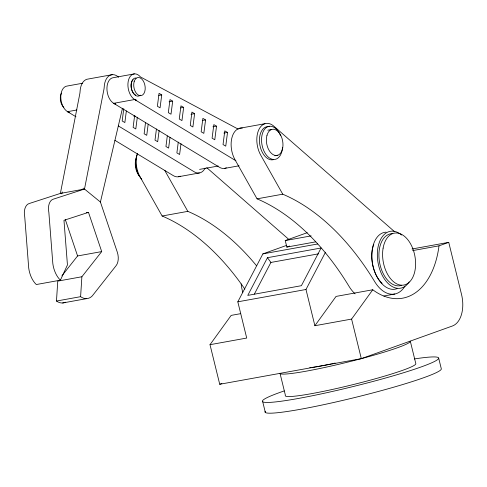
<?xml version="1.0" encoding="UTF-8"?>
<svg xmlns="http://www.w3.org/2000/svg" width="487" height="487" viewBox="0 0 487 487"><rect width="100%" height="100%" fill="white"/><g stroke="black" fill="none" stroke-linecap="round" stroke-linejoin="round"><path stroke-width="0.73" d="M65.55 302.196A20.679 12.601 79.7 0 1 56.474 301.045L57.758 281.121L81.883 276.756L101.704 251.59L88.482 212.356L86.29 212.752M56.474 301.045L80.599 296.68L81.883 276.756M145.503 122.681L144.128 133.797L146.739 135.325L148.176 124.215M123.765 108.668L122.176 120.995L124.861 122.56L126.358 110.933M134.631 115.663L133.115 127.375L135.8 128.939L137.316 117.203M156.443 128.952L155 140.14L157.685 141.711L159.133 130.492M161.739 94.88L160.065 107.828L157.38 106.263L159.048 93.346L161.739 94.88L158.841 95.403M167.303 135.983L165.939 146.526L168.624 148.091L170.012 137.364M172.696 101.132L171.004 114.214L168.319 112.643L170.006 99.598L172.696 101.132L169.08 101.789M178.279 142.107L176.884 152.906L179.606 154.495L181.006 143.665M183.654 107.39L181.949 120.593L179.265 119.029L180.963 105.856L183.654 107.39L180.762 107.913M194.611 113.641L192.889 126.979L190.271 125.451L191.921 112.107L194.611 113.641L190.995 114.299M205.569 119.899L203.828 133.359L201.149 131.794L202.878 118.365L205.569 119.899L202.677 120.423M216.526 126.157L214.773 139.745L212.088 138.18L213.842 124.617L216.526 126.157L212.91 126.809M227.52 132.434L225.749 146.149L223.028 144.56L224.799 130.875L227.52 132.434L223.904 133.085M88.482 212.356L63.974 220.313L67.443 264.94L60.418 280.171L36.3 284.536A20.679 12.601 79.7 0 1 28.709 268.008L24.734 216.837A11.767 7.171 79.7 0 1 29.019 203.596L60.376 193.418L79.777 93.906A13.447 8.194 79.7 0 0 80.075 91.404A16.808 10.245 79.7 0 1 88.214 79.022L112.333 74.657M80.599 296.68A20.679 12.601 79.7 0 0 92.268 295.919L116.113 265.652A11.767 7.171 79.7 0 0 117.288 252.114L100.413 202.044L122.48 108.248M412.032 248.991L448.74 242.349L461.524 294.41A26.888 16.394 79.7 0 1 452.356 326.016L361.317 358.657L219.728 384.267L210.007 344.693L246.714 338.051L237.82 301.818L262.877 253.891L286.38 245.466M267.473 257.69L247.767 295.39L301.392 285.692L321.097 247.993L267.473 257.69L270.906 262.444L254.366 294.087M448.74 242.349L439.012 245.838A83.545 50.922 79.7 0 1 372.762 289.771L351.596 319.076L314.888 325.718L305.988 289.485L325.48 252.211M210.007 344.693L231.173 315.381L240.718 313.658M314.888 325.718L336.054 296.413L372.762 289.771M61.91 275.855L77.585 255.955L101.704 251.59M315.722 241.856L286.843 247.079L285.248 240.572L307.218 232.695M286.843 247.079L289.68 246.063M219.728 384.267L221.865 383.506M82.516 83.259L67.328 86.01A13.447 8.194 79.7 0 0 60.857 98.739A13.447 8.194 79.7 0 0 69.598 112.503L67.523 111.675L76.922 109.971M134.449 73.866L113.471 77.664A13.447 8.194 79.7 0 0 107.006 90.393A13.447 8.194 79.7 0 0 115.742 104.157L113.666 103.323L134.643 99.531L136.719 100.359A13.447 8.194 79.7 0 1 128.136 81.816A13.447 8.194 79.7 0 1 140.475 76.952L238.246 129.165M133.888 116.387L135.337 116.125M239.245 128.349L264.94 123.704M267.789 130.199L271.509 129.53M60.376 193.418L84.501 189.053L100.413 202.044M199.609 169.379L218.231 166.012M274.845 155.773L277.827 155.231M178.425 176.757L199.402 172.958M224.574 168.411L239.038 165.793M137.462 153.368A20.168 12.291 79.7 0 0 140.079 176.872L162.134 216.003L187.83 211.358A258.007 157.271 79.7 0 1 256.351 265.537M242.319 128.057A20.168 12.291 79.7 0 0 231.775 138.314A20.168 12.291 79.7 0 0 234.996 159.699L257.051 198.836L282.746 194.185A258.007 157.271 79.7 0 1 374.71 281.663A33.609 20.491 79.7 0 0 405.056 286.009M285.248 240.572L311.163 235.885M262.877 253.891L317.707 243.975M270.906 262.444L318.571 253.824M62.628 302.981L86.753 298.616M412.58 250.622L439.012 245.838M237.82 301.818L305.988 289.485M383.835 296.005L394.847 294.014M134.643 99.531L235.909 160.753M113.666 103.323L219.473 167.297A16.808 10.245 79.7 0 0 226.37 167.802M118.359 125.932L194.301 171.85A16.808 10.245 79.7 0 0 205.124 168.094M67.523 111.675L75.96 116.777M114.908 140.323L173.329 175.643A16.808 10.245 79.7 0 0 180.22 176.154M394.227 231.392L274.242 126.523A20.168 12.291 79.7 0 0 258.859 129.621A20.168 12.291 79.7 0 0 260.691 155.055L282.746 194.185M206.75 167.662L289.022 239.574M187.83 211.358L165.775 172.221A20.168 12.291 79.7 0 1 164.843 170.413M65.325 219.576L77.585 255.955M438.684 358.134L441.325 368.872A90.752 7.281 -13.8 0 1 350.165 398.646A90.752 7.281 -13.8 0 1 265.269 411.308M351.596 319.076L361.317 358.657M280.049 373.48L285.388 395.207A67.224 5.394 -13.8 0 0 349.264 385.546A67.224 5.394 -13.8 0 0 415.807 363.606L410.291 341.156A67.224 5.394 -13.8 0 1 349.964 361.567A67.224 5.394 -13.8 0 1 280.226 373.724M262.718 401.757L265.354 412.495M335.166 363.065A42.686 3.421 -13.8 0 1 331.604 363.844M330.904 363.99A42.686 3.421 -13.8 0 1 315.576 366.9M314.912 367.003A42.686 3.421 -13.8 0 1 312.544 367.35M311.096 367.539A42.686 3.421 -13.8 0 1 309.769 367.691M414.303 358.956A90.752 7.281 -13.8 0 1 413.286 369.639A90.752 7.281 -13.8 0 1 290.532 399.815A90.752 7.281 -13.8 0 1 284.201 390.933M397.106 288.608A28.903 17.617 79.7 0 1 372.701 264.557A28.903 17.617 79.7 0 1 386.051 232.153M409.165 281.918A28.903 17.617 79.7 0 1 385.381 280.36A28.903 17.617 79.7 0 1 379.288 242.489A28.903 17.617 79.7 0 1 401.617 235.038M401.69 285.297A26.383 16.083 79.7 0 1 379.598 262.633A26.383 16.083 79.7 0 1 392.321 233.632M242.782 292.212A26.383 16.083 79.7 0 1 241.175 283.903M382.118 283.337A26.888 16.394 79.7 0 1 373.785 244.407M355.09 293.838A33.609 20.491 79.7 0 1 349.015 286.313A258.007 157.271 79.7 0 0 257.051 198.836M162.134 216.003A258.007 157.271 79.7 0 1 244.845 289.12M139.872 176.641A13.277 8.09 79.7 0 1 136.677 156.936M273.207 159.718A16.808 10.245 79.7 0 1 259.626 143.428A16.808 10.245 79.7 0 1 269.262 126.699M282.515 147.372A16.808 10.245 79.7 0 1 268.118 156.936A16.808 10.245 79.7 0 1 263.808 130.37A16.808 10.245 79.7 0 1 280.64 135.836M141.778 179.24A16.808 10.245 79.7 0 1 137.559 153.843M135.611 95.081A8.401 5.12 79.7 0 1 132.154 80.994M132.446 80.532A8.401 5.12 79.7 0 1 133.128 79.758M118.609 77.196A16.808 10.245 79.7 0 0 104.2 87.039A13.447 8.194 79.7 0 1 103.895 89.547L84.501 189.053L53.144 199.232A11.767 7.171 79.7 0 0 48.858 212.472L52.833 263.644A20.679 12.601 79.7 0 0 60.418 280.171M63.827 107.524A9.198 5.607 79.7 0 1 61.49 93.114M140.329 95.178A9.198 5.607 79.7 0 1 131.514 88.981A9.198 5.607 79.7 0 1 136.104 77.975M82.918 189.388A13.447 8.194 79.7 0 1 83.259 188.146M61.8 193.838A13.447 8.194 79.7 0 1 62.287 191.939M383.111 248.12A26.383 16.083 79.7 0 0 403.479 285.102A26.383 16.083 79.7 0 0 410.681 244.042A26.383 16.083 79.7 0 0 383.111 248.12M267.004 135.24A13.277 8.09 79.7 0 0 275.727 155.505A13.277 8.09 79.7 0 0 281.273 136.39A13.277 8.09 79.7 0 0 267.004 135.24M134.15 81.646A9.198 5.607 79.7 0 0 140.195 95.689A9.198 5.607 79.7 0 0 144.036 82.449A9.198 5.607 79.7 0 0 134.15 81.646"/></g></svg>
